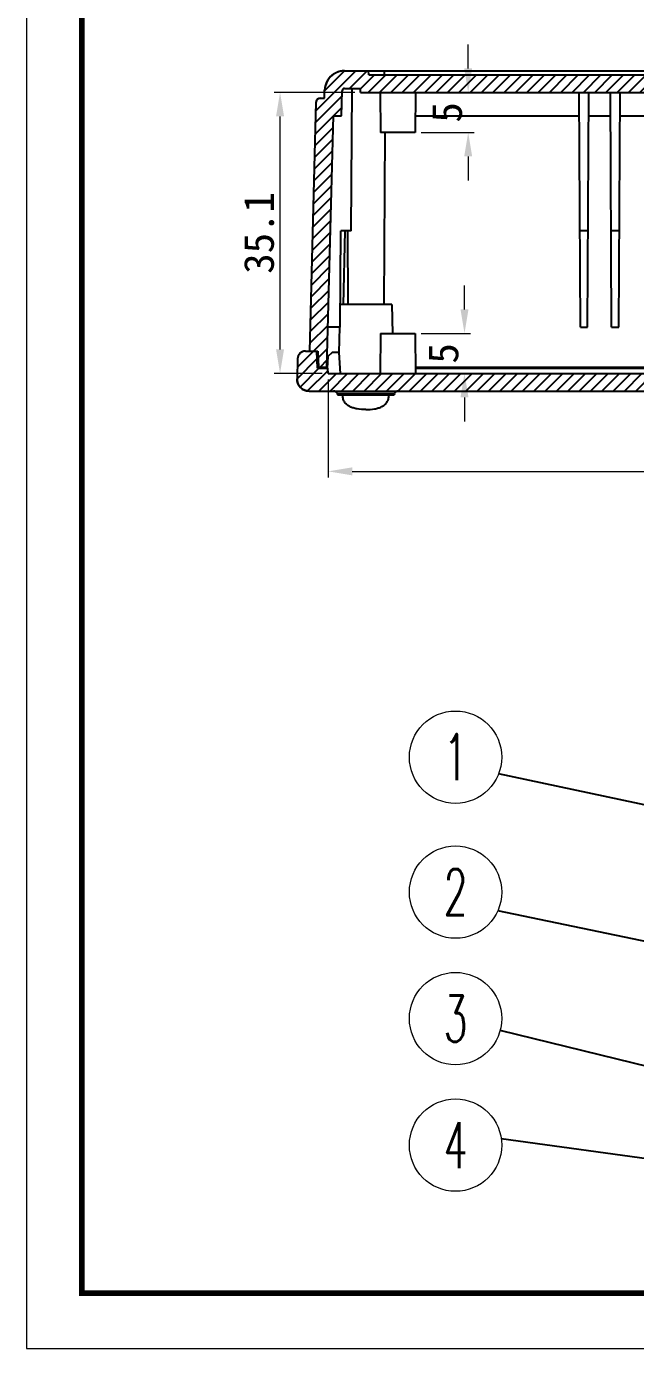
# Model space of a CAD drawing. Header units: millimetres. Extents: x 1893 to 2294, y -410 to -132.
# Drawn here: x 1892.7 to 1968.7, y -410.2 to -245.1 of the extents above; entities that cross this region are included whole.
import ezdxf
from ezdxf.enums import TextEntityAlignment as Align

# ---------------------------------------------------------------- set-up
doc = ezdxf.new("R2010")
doc.units = ezdxf.units.MM
doc.layers.add('02___PRT_ALL_AXES', color=7, linetype='Continuous')
doc.layers.add('dim', color=3, linetype='Continuous', lineweight=9)
doc.layers.add('from', color=7, linetype='Continuous', lineweight=13)
doc.styles.add('BOM', font='txt.shx', dxfattribs={"bigfont": 'gbcbig.shx'})
doc.styles.get("Standard").update_dxf_attribs({"font": 'txt', "bigfont": 'gbcbig.shx'})
doc.styles.add('宋体', font='SimSun.ttf')
doc.dimstyles.new('ISO', dxfattribs={"dimscale": 0.6, "dimtxt": 2.5, "dimasz": 2.5, "dimexe": 1.25, "dimexo": 0.625, "dimtad": 0, "dimdsep": 46, "dimtxsty": 'Standard', "dimblk": 'OPEN', "dimcen": 0, "dimclrd": 4, "dimclre": 4, "dimadec": 0, "dimazin": 0, "dimtfac": 1, "dimtofl": 0, "dimtmove": 0, "dimatfit": 3, "dimfxl": 1, "dimarcsym": 0})
doc.dimstyles.new('YanXiu', dxfattribs={"dimscale": 1.5, "dimtxt": 2.5, "dimasz": 2.2, "dimexe": 0.65, "dimexo": 0.65, "dimgap": 0.5, "dimtad": 1, "dimdsep": 46, "dimtxsty": '宋体', "dimcen": 0, "dimclrd": 3, "dimclre": 3, "dimclrt": 3, "dimazin": 2, "dimtfac": 1, "dimtofl": 0, "dimtmove": 0, "dimatfit": 3, "dimfxl": 1, "dimlwd": 5, "dimlwe": 5, "dimarcsym": 0})
pattern_1 = [(45, (1880.5286, -371.8233), (-0.707107, 0.707107), [])]

# ---------------------------------------------------------------- blocks, each defined once
blk = doc.blocks.new('_Open')
at = {"color": 0, "linetype": 'ByBlock', "lineweight": -2}
for p, q in [((-1, 0.167), (0, 0)), ((-1, -0.167), (0, 0)), ((0, 0), (-1, 0))]:
    blk.add_line(p, q, dxfattribs=at)
blk = doc.blocks.new('yx_bom3')
at = {"layer": 'from'}
blk.add_circle((0, 0), 1, dxfattribs=at)
at = {"layer": 'from', "color": 4, "style": 'BOM', "width": 0.6}
blk.add_attdef('ITEM', text='', height=1, dxfattribs=at).set_placement((0, 0), align=Align.MIDDLE)
blk = doc.blocks.new('*D10')
at = {"layer": 'Defpoints', "color": 0}
for p in [(1924.34, -253.35), (1934.41, -253.35), (1930.35, -288.45)]:
    blk.add_point(p, dxfattribs=at)
at = {"layer": 'dim', "color": 3, "lineweight": 5}
for p, q in [((1933.66, -253.35), (1923.59, -253.35)), ((1924.34, -285.45), (1924.34, -256.35)), ((1929.6, -288.45), (1923.59, -288.45))]:
    blk.add_line(p, q, dxfattribs=at)
at = {"layer": 'dim', "color": 3}
for points in [[(1923.84, -256.35), (1924.84, -256.35), (1924.34, -253.35)], [(1923.84, -285.45), (1924.84, -285.45), (1924.34, -288.45)]]:
    blk.add_solid(points, dxfattribs=at)
at = {"layer": 'dim', "color": 3, "insert": (1921.72, -270.9), "char_height": 3.75, "attachment_point": 5, "rotation": 90, "style": '宋体'}
blk.add_mtext('35.1', dxfattribs=at)
blk = doc.blocks.new('*D11')
at = {"layer": 'Defpoints', "color": 0}
for p in [(1930.35, -288.45), (2067.75, -288.45), (2067.75, -300.68)]:
    blk.add_point(p, dxfattribs=at)
at = {"layer": 'dim', "color": 3, "lineweight": 5}
for p, q in [((1930.35, -289.2), (1930.35, -301.43)), ((2067.75, -289.2), (2067.75, -301.43)), ((1933.35, -300.68), (2064.75, -300.68))]:
    blk.add_line(p, q, dxfattribs=at)
at = {"layer": 'dim', "color": 3}
for points in [[(1933.35, -300.18), (1933.35, -301.18), (1930.35, -300.68)], [(2064.75, -300.18), (2064.75, -301.18), (2067.75, -300.68)]]:
    blk.add_solid(points, dxfattribs=at)
at = {"layer": 'dim', "color": 3, "insert": (1999.05, -298.05), "char_height": 3.75, "attachment_point": 5, "style": '宋体'}
blk.add_mtext('137.4', dxfattribs=at)
blk = doc.blocks.new('*D48')
at = {"layer": 'Defpoints', "color": 0}
for p in [(1941.2, -283.45), (1947.38, -283.45), (1942.68, -288.45)]:
    blk.add_point(p, dxfattribs=at)
at = {"layer": 'dim', "color": 3, "lineweight": 5}
for p, q in [((1947.38, -280.45), (1947.38, -277.45)), ((1941.95, -283.45), (1948.13, -283.45)), ((1943.43, -288.45), (1948.13, -288.45)), ((1947.38, -291.45), (1947.38, -294.45))]:
    blk.add_line(p, q, dxfattribs=at)
at = {"layer": 'dim', "color": 3}
for points in [[(1946.88, -280.45), (1947.88, -280.45), (1947.38, -283.45)], [(1946.88, -291.45), (1947.88, -291.45), (1947.38, -288.45)]]:
    blk.add_solid(points, dxfattribs=at)
at = {"layer": 'dim', "color": 3, "insert": (1944.76, -285.95), "char_height": 3.75, "attachment_point": 5, "rotation": 90, "style": '宋体'}
blk.add_mtext('5', dxfattribs=at)
blk = doc.blocks.new('*D49')
at = {"layer": 'Defpoints', "color": 0}
for p in [(1941.25, -253.35), (1941.2, -258.35), (1947.84, -258.35)]:
    blk.add_point(p, dxfattribs=at)
at = {"layer": 'dim', "color": 3, "lineweight": 5}
for p, q in [((1947.84, -250.35), (1947.84, -247.35)), ((1942, -253.35), (1948.59, -253.35)), ((1941.95, -258.35), (1948.59, -258.35)), ((1947.84, -261.35), (1947.84, -264.35))]:
    blk.add_line(p, q, dxfattribs=at)
at = {"layer": 'dim', "color": 3}
for points in [[(1947.34, -250.35), (1948.34, -250.35), (1947.84, -253.35)], [(1947.34, -261.35), (1948.34, -261.35), (1947.84, -258.35)]]:
    blk.add_solid(points, dxfattribs=at)
at = {"layer": 'dim', "color": 3, "insert": (1945.21, -255.85), "char_height": 3.75, "attachment_point": 5, "rotation": 90, "style": '宋体'}
blk.add_mtext('5', dxfattribs=at)

msp = doc.modelspace()

# ---------------------------------------------------------------- hatches: boundary and pattern name
at = {"linetype": 'Continuous'}
h = msp.add_hatch(dxfattribs=at)
h.set_pattern_fill('DEFAULT__2', color=2, angle=45, style=0, pattern_type=0)
h.set_pattern_definition(pattern_1)
edge = h.paths.add_edge_path()
edge.add_line((1928.053, -285.655), (1929.054, -285.655))
edge.add_line((1928.053, -285.655), (1928.868, -254.55))
edge.add_spline(control_points=[(1928.868, -254.55), (1928.875, -254.263), (1929.081, -254.063), (1929.368, -254.063)], knot_values=[0, 0, 0, 0, 1, 1, 1, 1], weights=[1, 0.810868, 0.810868, 1], degree=3, periodic=0)
edge.add_line((1929.368, -254.063), (1929.881, -254.063))
edge.add_line((1929.881, -254.063), (1929.906, -253.089))
edge.add_spline(control_points=[(1932.405, -250.655), (1930.971, -250.655), (1929.944, -251.656), (1929.906, -253.089)], knot_values=[0, 0, 0, 0, 1, 1, 1, 1], weights=[1, 0.810868, 0.810868, 1], degree=3, periodic=0)
edge.add_line((1932.405, -250.655), (1935.405, -250.655))
edge.add_line((1935.432, -251.155), (1935.405, -250.655))
edge.add_line((1935.432, -251.155), (2062.675, -251.155))
edge.add_line((2062.675, -251.155), (2062.701, -250.655))
edge.add_line((2062.701, -250.655), (2065.701, -250.655))
edge.add_spline(control_points=[(2065.701, -250.655), (2067.135, -250.655), (2068.163, -251.656), (2068.2, -253.089)], knot_values=[0, 0, 0, 0, 1, 1, 1, 1], weights=[1, 0.810868, 0.810868, 1], degree=3, periodic=0)
edge.add_line((2068.226, -254.063), (2068.2, -253.089))
edge.add_line((2068.226, -254.063), (2068.739, -254.063))
edge.add_spline(control_points=[(2069.239, -254.55), (2069.231, -254.263), (2069.026, -254.063), (2068.739, -254.063)], knot_values=[0, 0, 0, 0, 1, 1, 1, 1], weights=[1, 0.810868, 0.810868, 1], degree=3, periodic=0)
edge.add_line((2070.053, -285.655), (2069.239, -254.55))
edge.add_line((2069.052, -285.655), (2070.053, -285.655))
edge.add_line((2069.052, -285.655), (2068.983, -287.655))
edge.add_line((2067.905, -287.655), (2068.983, -287.655))
edge.add_line((2067.905, -287.655), (2067.083, -256.263))
edge.add_line((2066.082, -256.263), (2067.083, -256.263))
edge.add_line((2066.082, -256.263), (2066.001, -253.147))
edge.add_spline(control_points=[(2065.701, -252.855), (2065.873, -252.855), (2065.996, -252.975), (2066.001, -253.147)], knot_values=[0, 0, 0, 0, 1, 1, 1, 1], weights=[1, 0.810868, 0.810868, 1], degree=3, periodic=0)
edge.add_line((2063.727, -252.855), (2065.701, -252.855))
edge.add_line((2063.701, -253.355), (2063.727, -252.855))
edge.add_line((1934.405, -253.355), (2063.701, -253.355))
edge.add_line((1934.405, -253.355), (1934.379, -252.855))
edge.add_line((1932.405, -252.855), (1934.379, -252.855))
edge.add_spline(control_points=[(1932.405, -252.855), (1932.233, -252.855), (1932.11, -252.975), (1932.106, -253.147)], knot_values=[0, 0, 0, 0, 1, 1, 1, 1], weights=[1, 0.810868, 0.810868, 1], degree=3, periodic=0)
edge.add_line((1932.024, -256.263), (1932.106, -253.147))
edge.add_line((1931.024, -256.263), (1932.024, -256.263))
edge.add_line((1930.202, -287.655), (1931.024, -256.263))
edge.add_line((1929.124, -287.655), (1930.202, -287.655))
edge.add_line((1929.054, -285.655), (1929.124, -287.655))
h = msp.add_hatch(dxfattribs=at)
h.set_pattern_fill('DEFAULT__1', color=2, angle=45, style=0, pattern_type=0)
h.set_pattern_definition(pattern_1)
edge = h.paths.add_edge_path()
edge.add_line((1927.527, -285.655), (1928.954, -285.655))
edge.add_line((1929.029, -287.805), (1928.954, -285.655))
edge.add_line((1929.029, -287.805), (1930.318, -287.805))
edge.add_line((1930.352, -288.455), (1930.318, -287.805))
edge.add_line((1930.352, -288.455), (2067.755, -288.455))
edge.add_line((2067.755, -288.455), (2067.789, -287.805))
edge.add_line((2067.789, -287.805), (2069.078, -287.805))
edge.add_line((2069.078, -287.805), (2069.153, -285.655))
edge.add_line((2069.153, -285.655), (2070.579, -285.655))
edge.add_spline(control_points=[(2070.579, -285.655), (2071.153, -285.655), (2071.564, -286.055), (2071.579, -286.629)], knot_values=[0, 0, 0, 0, 1, 1, 1, 1], weights=[1, 0.810868, 0.810868, 1], degree=3, periodic=0)
edge.add_line((2071.579, -286.629), (2071.644, -289.116))
edge.add_spline(control_points=[(2070.144, -290.655), (2071.041, -290.655), (2071.667, -290.012), (2071.644, -289.116)], knot_values=[0, 0, 0, 0, 1, 1, 1, 1], weights=[1, 0.798527, 0.798527, 1], degree=3, periodic=0)
edge.add_line((2019.053, -290.655), (2070.144, -290.655))
edge.add_line((2019.038, -290.355), (2019.053, -290.655))
edge.add_line((1979.069, -290.355), (2019.038, -290.355))
edge.add_line((1979.069, -290.355), (1979.053, -290.655))
edge.add_line((1927.962, -290.655), (1979.053, -290.655))
edge.add_spline(control_points=[(1927.962, -290.655), (1927.065, -290.655), (1926.439, -290.012), (1926.463, -289.116)], knot_values=[0, 0, 0, 0, 1, 1, 1, 1], weights=[1, 0.798527, 0.798527, 1], degree=3, periodic=0)
edge.add_line((1926.528, -286.629), (1926.463, -289.116))
edge.add_spline(control_points=[(1927.527, -285.655), (1926.954, -285.655), (1926.543, -286.055), (1926.528, -286.629)], knot_values=[0, 0, 0, 0, 1, 1, 1, 1], weights=[1, 0.810868, 0.810868, 1], degree=3, periodic=0)

# ---------------------------------------------------------------- linework, layer by layer
at = {"color": 7, "linetype": 'Continuous'}
for p, q in [((1932.405, -250.655), (2065.701, -250.655)), ((1932.405, -250.655), (1935.405, -250.655)), ((1935.432, -251.155), (1935.405, -250.655)), ((1935.432, -251.155), (1935.405, -250.655)), ((1937.405, -251.155), (1937.405, -250.655)), ((1935.432, -251.155), (2062.675, -251.155)), ((1935.432, -251.155), (2062.675, -251.155)), ((1929.368, -254.063), (1929.881, -254.063)), ((1929.368, -254.063), (1929.881, -254.063)), ((1929.881, -254.063), (1929.906, -253.089)), ((1929.881, -254.063), (1929.906, -253.089)), ((1932.024, -256.263), (1932.106, -253.147)), ((1932.024, -256.263), (1932.106, -253.147)), ((1932.405, -252.855), (1934.379, -252.855)), ((1932.405, -252.855), (1934.379, -252.855)), ((1933.202, -270.655), (1933.357, -252.855)), ((1934.405, -253.355), (1934.379, -252.855)), ((1934.405, -253.355), (1934.379, -252.855)), ((1934.405, -253.355), (2063.701, -253.355)), ((1934.405, -253.355), (2063.701, -253.355)), ((1936.86, -253.355), (1936.903, -258.355)), ((1941.247, -253.355), (1941.203, -258.355)), ((1961.853, -282.655), (1961.7, -253.355)), ((1962.753, -282.655), (1962.907, -253.355)), ((1965.753, -282.655), (1965.6, -253.355)), ((1966.653, -282.655), (1966.807, -253.355)), ((1928.053, -285.655), (1928.868, -254.55)), ((1928.053, -285.655), (1928.868, -254.55)), ((1930.202, -287.655), (1931.024, -256.263)), ((1930.202, -287.655), (1931.024, -256.263)), ((1931.024, -256.263), (1932.024, -256.263)), ((1931.024, -256.263), (1932.024, -256.263)), ((1941.221, -256.263), (1961.715, -256.263)), ((1962.891, -256.263), (1965.615, -256.263)), ((1966.791, -256.263), (1976.885, -256.263)), ((1941.203, -258.355), (1936.903, -258.355)), ((1937.42, -258.355), (1937.307, -279.855)), ((1931.833, -282.655), (1931.937, -270.655)), ((1933.202, -270.655), (1931.937, -270.655)), ((1932.446, -270.646), (1932.205, -279.865)), ((1932.751, -270.655), (1932.799, -279.855)), ((1962.816, -270.655), (1961.79, -270.655)), ((1966.716, -270.655), (1965.69, -270.655)), ((1938.303, -279.855), (1931.857, -279.855)), ((1938.303, -279.855), (1938.366, -283.455)), ((1931.833, -282.655), (1930.333, -282.655)), ((1931.754, -282.653), (1931.699, -285.855)), ((1936.903, -283.455), (1936.86, -288.455)), ((1936.903, -283.455), (1941.203, -283.455)), ((1941.203, -283.455), (1941.247, -288.455)), ((1961.853, -282.655), (1962.753, -282.655)), ((1965.753, -282.655), (1966.653, -282.655)), ((1927.527, -285.655), (1929.054, -285.655)), ((1927.527, -285.655), (1928.954, -285.655)), ((1928.053, -285.655), (1929.054, -285.655)), ((1929.029, -287.805), (1928.954, -285.655)), ((1929.029, -287.805), (1928.954, -285.655)), ((1929.054, -285.655), (1929.124, -287.655)), ((1929.054, -285.655), (1929.124, -287.655)), ((1926.528, -286.629), (1926.463, -289.116)), ((1926.528, -286.629), (1926.463, -289.116)), ((1930.312, -286.354), (1930.236, -287.805)), ((1930.838, -285.855), (1930.312, -286.354)), ((1931.702, -285.855), (1930.838, -285.855)), ((1931.702, -285.855), (1931.838, -288.455)), ((1929.029, -287.805), (1930.318, -287.805)), ((1929.029, -287.805), (1930.318, -287.805)), ((1929.124, -287.655), (1930.244, -287.655)), ((1929.124, -287.655), (1930.202, -287.655)), ((1930.352, -288.455), (1930.318, -287.805)), ((1930.352, -288.455), (1930.318, -287.805)), ((1930.352, -288.455), (2067.755, -288.455)), ((1930.352, -288.455), (2067.755, -288.455)), ((1941.24, -287.655), (1973.951, -287.655)), ((1941.241, -287.805), (1973.951, -287.805)), ((1927.962, -290.655), (2070.144, -290.655)), ((1927.962, -290.655), (1979.053, -290.655)), ((1938.615, -290.984), (1931.491, -290.984)), ((1931.491, -290.984), (1931.553, -291.155)), ((1938.553, -291.155), (1931.553, -291.155)), ((1938.615, -290.984), (1938.553, -291.155))]:
    msp.add_line(p, q, dxfattribs=at)
for centre, radius, start, end in [((1932.405, -253.155), 2.5, 90, 178.5), ((1929.368, -254.563), 0.5, 90, 178.5), ((1932.405, -253.155), 0.3, 90, 178.5), ((1927.527, -286.655), 1, 90, 178.5), ((1927.962, -289.155), 1.5, 178.5, 270), ((1931.021, -291.155), 0.5, 20, 90), ((1939.085, -291.155), 0.5, 90, 160)]:
    msp.add_arc(centre, radius, start, end, dxfattribs=at)
for points, start_tangent, end_tangent in [([(1932.405, -250.655), (1932.378, -250.655), (1932.351, -250.655), (1932.323, -250.656), (1932.296, -250.657), (1932.268, -250.659), (1932.24, -250.66), (1932.212, -250.662), (1932.184, -250.665), (1932.156, -250.667), (1932.128, -250.67), (1932.099, -250.674), (1932.071, -250.677), (1932.043, -250.681), (1932.014, -250.686), (1931.986, -250.69), (1931.957, -250.695), (1931.928, -250.701), (1931.9, -250.707), (1931.871, -250.713), (1931.842, -250.719), (1931.814, -250.726), (1931.785, -250.733), (1931.756, -250.741), (1931.727, -250.749), (1931.699, -250.757), (1931.67, -250.765), (1931.641, -250.774), (1931.613, -250.784), (1931.584, -250.794), (1931.556, -250.804), (1931.527, -250.814), (1931.499, -250.825), (1931.47, -250.836), (1931.442, -250.848), (1931.414, -250.86), (1931.386, -250.872), (1931.357, -250.885), (1931.329, -250.898), (1931.302, -250.912), (1931.274, -250.926), (1931.246, -250.94), (1931.219, -250.954), (1931.191, -250.969), (1931.164, -250.985), (1931.137, -251), (1931.11, -251.017), (1931.084, -251.033), (1931.057, -251.05), (1931.031, -251.067), (1931.004, -251.084), (1930.978, -251.102), (1930.953, -251.12), (1930.927, -251.139), (1930.902, -251.158), (1930.876, -251.177), (1930.852, -251.196), (1930.827, -251.216), (1930.802, -251.236), (1930.778, -251.257), (1930.754, -251.278), (1930.73, -251.299), (1930.707, -251.32), (1930.684, -251.342), (1930.661, -251.364), (1930.638, -251.386), (1930.616, -251.409), (1930.594, -251.432), (1930.572, -251.455), (1930.551, -251.478), (1930.53, -251.502), (1930.509, -251.526), (1930.488, -251.55), (1930.468, -251.575), (1930.448, -251.599), (1930.429, -251.624), (1930.41, -251.649), (1930.391, -251.675), (1930.372, -251.7), (1930.354, -251.726), (1930.336, -251.752), (1930.319, -251.778), (1930.302, -251.804), (1930.285, -251.831), (1930.269, -251.857), (1930.253, -251.884), (1930.237, -251.911), (1930.222, -251.938), (1930.207, -251.965), (1930.192, -251.993), (1930.178, -252.02), (1930.164, -252.048), (1930.15, -252.075), (1930.137, -252.103), (1930.125, -252.131), (1930.112, -252.159), (1930.1, -252.187), (1930.089, -252.215), (1930.077, -252.244), (1930.067, -252.272), (1930.056, -252.3), (1930.046, -252.329), (1930.036, -252.357), (1930.027, -252.386), (1930.018, -252.414), (1930.009, -252.443), (1930.001, -252.471), (1929.993, -252.5), (1929.985, -252.528), (1929.978, -252.557), (1929.971, -252.585), (1929.965, -252.614), (1929.959, -252.642), (1929.953, -252.671), (1929.947, -252.699), (1929.942, -252.727), (1929.938, -252.756), (1929.933, -252.784), (1929.929, -252.812), (1929.925, -252.84), (1929.922, -252.868), (1929.919, -252.896), (1929.916, -252.924), (1929.914, -252.952), (1929.912, -252.98), (1929.91, -253.007), (1929.908, -253.035), (1929.907, -253.062), (1929.906, -253.089)], (-1, 0), (-0.0261769, -0.9996573)), ([(1928.868, -254.55), (1928.868, -254.545), (1928.868, -254.539), (1928.868, -254.534), (1928.869, -254.528), (1928.869, -254.523), (1928.87, -254.517), (1928.87, -254.511), (1928.871, -254.506), (1928.872, -254.5), (1928.872, -254.495), (1928.873, -254.489), (1928.874, -254.483), (1928.875, -254.478), (1928.876, -254.472), (1928.877, -254.466), (1928.878, -254.461), (1928.879, -254.455), (1928.881, -254.449), (1928.882, -254.444), (1928.884, -254.438), (1928.885, -254.432), (1928.887, -254.426), (1928.888, -254.421), (1928.89, -254.415), (1928.892, -254.409), (1928.894, -254.404), (1928.896, -254.398), (1928.898, -254.392), (1928.9, -254.387), (1928.902, -254.381), (1928.904, -254.375), (1928.907, -254.37), (1928.909, -254.364), (1928.911, -254.358), (1928.914, -254.353), (1928.917, -254.347), (1928.919, -254.342), (1928.922, -254.336), (1928.925, -254.331), (1928.928, -254.325), (1928.931, -254.32), (1928.934, -254.314), (1928.937, -254.309), (1928.94, -254.304), (1928.943, -254.298), (1928.947, -254.293), (1928.95, -254.288), (1928.954, -254.283), (1928.957, -254.277), (1928.961, -254.272), (1928.965, -254.267), (1928.968, -254.262), (1928.972, -254.257), (1928.976, -254.252), (1928.98, -254.247), (1928.984, -254.242), (1928.988, -254.237), (1928.992, -254.233), (1928.997, -254.228), (1929.001, -254.223), (1929.005, -254.219), (1929.01, -254.214), (1929.014, -254.21), (1929.019, -254.205), (1929.023, -254.201), (1929.028, -254.196), (1929.033, -254.192), (1929.037, -254.188), (1929.042, -254.184), (1929.047, -254.18), (1929.052, -254.176), (1929.057, -254.172), (1929.062, -254.168), (1929.067, -254.164), (1929.072, -254.16), (1929.077, -254.156), (1929.082, -254.153), (1929.087, -254.149), (1929.093, -254.146), (1929.098, -254.142), (1929.103, -254.139), (1929.109, -254.136), (1929.114, -254.132), (1929.119, -254.129), (1929.125, -254.126), (1929.13, -254.123), (1929.136, -254.12), (1929.141, -254.117), (1929.147, -254.115), (1929.152, -254.112), (1929.158, -254.109), (1929.164, -254.107), (1929.169, -254.104), (1929.175, -254.102), (1929.181, -254.1), (1929.186, -254.097), (1929.192, -254.095), (1929.198, -254.093), (1929.203, -254.091), (1929.209, -254.089), (1929.215, -254.087), (1929.22, -254.085), (1929.226, -254.084), (1929.232, -254.082), (1929.238, -254.08), (1929.243, -254.079), (1929.249, -254.077), (1929.255, -254.076), (1929.261, -254.075), (1929.266, -254.074), (1929.272, -254.072), (1929.278, -254.071), (1929.284, -254.07), (1929.289, -254.069), (1929.295, -254.069), (1929.301, -254.068), (1929.306, -254.067), (1929.312, -254.066), (1929.318, -254.066), (1929.323, -254.065), (1929.329, -254.065), (1929.334, -254.064), (1929.34, -254.064), (1929.346, -254.064), (1929.351, -254.063), (1929.357, -254.063), (1929.362, -254.063), (1929.368, -254.063)], (0.0261769, 0.9996573), (1, 0)), ([(1932.405, -252.855), (1932.399, -252.855), (1932.392, -252.855), (1932.386, -252.855), (1932.379, -252.856), (1932.372, -252.857), (1932.365, -252.858), (1932.359, -252.859), (1932.352, -252.86), (1932.345, -252.861), (1932.338, -252.863), (1932.331, -252.864), (1932.324, -252.866), (1932.317, -252.868), (1932.31, -252.87), (1932.303, -252.873), (1932.297, -252.875), (1932.29, -252.878), (1932.283, -252.881), (1932.276, -252.884), (1932.27, -252.887), (1932.263, -252.891), (1932.257, -252.894), (1932.25, -252.898), (1932.244, -252.902), (1932.237, -252.906), (1932.231, -252.911), (1932.225, -252.915), (1932.219, -252.92), (1932.213, -252.925), (1932.207, -252.93), (1932.202, -252.935), (1932.196, -252.94), (1932.191, -252.945), (1932.185, -252.951), (1932.18, -252.957), (1932.175, -252.962), (1932.171, -252.968), (1932.166, -252.974), (1932.162, -252.98), (1932.157, -252.986), (1932.153, -252.993), (1932.149, -252.999), (1932.145, -253.006), (1932.142, -253.012), (1932.138, -253.019), (1932.135, -253.025), (1932.132, -253.032), (1932.129, -253.039), (1932.126, -253.045), (1932.124, -253.052), (1932.121, -253.059), (1932.119, -253.066), (1932.117, -253.073), (1932.115, -253.08), (1932.113, -253.086), (1932.112, -253.093), (1932.111, -253.1), (1932.109, -253.107), (1932.108, -253.114), (1932.107, -253.12), (1932.107, -253.127), (1932.106, -253.134), (1932.106, -253.14), (1932.106, -253.147)], (-1, 0), (-0.0261769, -0.9996573)), ([(1927.527, -285.655), (1927.516, -285.655), (1927.505, -285.655), (1927.494, -285.655), (1927.483, -285.656), (1927.472, -285.656), (1927.461, -285.657), (1927.45, -285.658), (1927.439, -285.659), (1927.428, -285.66), (1927.416, -285.661), (1927.405, -285.662), (1927.394, -285.664), (1927.382, -285.665), (1927.371, -285.667), (1927.359, -285.669), (1927.348, -285.671), (1927.337, -285.673), (1927.325, -285.676), (1927.314, -285.678), (1927.302, -285.681), (1927.291, -285.683), (1927.279, -285.686), (1927.268, -285.689), (1927.256, -285.692), (1927.245, -285.696), (1927.233, -285.699), (1927.222, -285.703), (1927.21, -285.706), (1927.199, -285.71), (1927.187, -285.714), (1927.176, -285.719), (1927.165, -285.723), (1927.153, -285.727), (1927.142, -285.732), (1927.131, -285.737), (1927.119, -285.742), (1927.108, -285.747), (1927.097, -285.752), (1927.086, -285.758), (1927.075, -285.763), (1927.064, -285.769), (1927.053, -285.775), (1927.042, -285.781), (1927.031, -285.787), (1927.02, -285.793), (1927.009, -285.8), (1926.999, -285.806), (1926.988, -285.813), (1926.977, -285.82), (1926.967, -285.827), (1926.957, -285.834), (1926.946, -285.841), (1926.936, -285.848), (1926.926, -285.856), (1926.916, -285.864), (1926.906, -285.871), (1926.896, -285.879), (1926.886, -285.887), (1926.876, -285.896), (1926.867, -285.904), (1926.857, -285.912), (1926.848, -285.921), (1926.839, -285.93), (1926.83, -285.939), (1926.821, -285.947), (1926.812, -285.956), (1926.803, -285.966), (1926.794, -285.975), (1926.786, -285.984), (1926.777, -285.994), (1926.769, -286.003), (1926.761, -286.013), (1926.753, -286.023), (1926.745, -286.033), (1926.737, -286.043), (1926.729, -286.053), (1926.722, -286.063), (1926.714, -286.073), (1926.707, -286.083), (1926.7, -286.094), (1926.693, -286.104), (1926.686, -286.115), (1926.679, -286.125), (1926.673, -286.136), (1926.666, -286.147), (1926.66, -286.157), (1926.654, -286.168), (1926.648, -286.179), (1926.642, -286.19), (1926.636, -286.201), (1926.631, -286.212), (1926.625, -286.223), (1926.62, -286.234), (1926.615, -286.245), (1926.61, -286.257), (1926.605, -286.268), (1926.601, -286.279), (1926.596, -286.29), (1926.592, -286.302), (1926.588, -286.313), (1926.584, -286.324), (1926.58, -286.336), (1926.576, -286.347), (1926.572, -286.359), (1926.569, -286.37), (1926.566, -286.381), (1926.562, -286.393), (1926.559, -286.404), (1926.556, -286.416), (1926.554, -286.427), (1926.551, -286.438), (1926.549, -286.45), (1926.546, -286.461), (1926.544, -286.472), (1926.542, -286.484), (1926.54, -286.495), (1926.538, -286.506), (1926.537, -286.518), (1926.535, -286.529), (1926.534, -286.54), (1926.533, -286.551), (1926.532, -286.563), (1926.531, -286.574), (1926.53, -286.585), (1926.529, -286.596), (1926.529, -286.607), (1926.528, -286.618), (1926.528, -286.629)], (-1, 0), (-0.0261769, -0.9996573)), ([(1927.962, -290.655), (1927.945, -290.655), (1927.928, -290.654), (1927.911, -290.654), (1927.894, -290.653), (1927.877, -290.652), (1927.86, -290.651), (1927.843, -290.65), (1927.825, -290.649), (1927.808, -290.647), (1927.791, -290.645), (1927.773, -290.643), (1927.756, -290.641), (1927.738, -290.638), (1927.721, -290.635), (1927.703, -290.632), (1927.685, -290.629), (1927.668, -290.626), (1927.65, -290.622), (1927.632, -290.618), (1927.614, -290.614), (1927.597, -290.61), (1927.579, -290.605), (1927.561, -290.6), (1927.543, -290.595), (1927.526, -290.59), (1927.508, -290.584), (1927.49, -290.579), (1927.473, -290.573), (1927.455, -290.566), (1927.437, -290.56), (1927.42, -290.553), (1927.402, -290.546), (1927.384, -290.539), (1927.367, -290.532), (1927.35, -290.524), (1927.332, -290.516), (1927.315, -290.508), (1927.298, -290.5), (1927.28, -290.491), (1927.263, -290.482), (1927.246, -290.473), (1927.229, -290.464), (1927.212, -290.454), (1927.196, -290.444), (1927.179, -290.434), (1927.162, -290.424), (1927.146, -290.413), (1927.13, -290.403), (1927.113, -290.392), (1927.097, -290.38), (1927.081, -290.369), (1927.066, -290.357), (1927.05, -290.346), (1927.034, -290.334), (1927.019, -290.321), (1927.004, -290.309), (1926.989, -290.296), (1926.974, -290.283), (1926.959, -290.27), (1926.944, -290.257), (1926.93, -290.243), (1926.916, -290.229), (1926.902, -290.216), (1926.888, -290.202), (1926.874, -290.187), (1926.86, -290.173), (1926.847, -290.158), (1926.834, -290.143), (1926.821, -290.128), (1926.808, -290.113), (1926.796, -290.098), (1926.784, -290.083), (1926.771, -290.067), (1926.76, -290.051), (1926.748, -290.036), (1926.736, -290.02), (1926.725, -290.003), (1926.714, -289.987), (1926.703, -289.971), (1926.693, -289.954), (1926.683, -289.938), (1926.673, -289.921), (1926.663, -289.904), (1926.653, -289.887), (1926.644, -289.87), (1926.635, -289.853), (1926.626, -289.836), (1926.617, -289.819), (1926.609, -289.801), (1926.6, -289.784), (1926.592, -289.766), (1926.585, -289.749), (1926.577, -289.731), (1926.57, -289.714), (1926.563, -289.696), (1926.556, -289.678), (1926.55, -289.661), (1926.544, -289.643), (1926.538, -289.625), (1926.532, -289.607), (1926.526, -289.589), (1926.521, -289.571), (1926.516, -289.554), (1926.511, -289.536), (1926.507, -289.518), (1926.502, -289.5), (1926.498, -289.482), (1926.494, -289.464), (1926.491, -289.446), (1926.487, -289.428), (1926.484, -289.411), (1926.481, -289.393), (1926.478, -289.375), (1926.476, -289.357), (1926.474, -289.34), (1926.471, -289.322), (1926.47, -289.305), (1926.468, -289.287), (1926.467, -289.27), (1926.465, -289.252), (1926.464, -289.235), (1926.463, -289.218), (1926.463, -289.2), (1926.462, -289.183), (1926.462, -289.166), (1926.462, -289.149), (1926.462, -289.132), (1926.463, -289.116)], (-1, 0), (0.0261769, 0.9996573))]:
    msp.add_spline(points, degree=3, dxfattribs=dict(at, start_tangent=start_tangent, end_tangent=end_tangent))
at = {"layer": '02___PRT_ALL_AXES', "color": 7, "linetype": 'Continuous'}
for points, start_tangent, end_tangent in [([(1935.053, -292.955), (1933.968, -292.874), (1933.493, -292.765), (1933.072, -292.6), (1932.714, -292.372), (1932.431, -292.067), (1932.239, -291.669), (1932.162, -291.155)], (-1, 0), (-0.0174524, 0.9998477)), ([(1935.053, -292.955), (1936.139, -292.874), (1936.614, -292.765), (1937.035, -292.6), (1937.393, -292.372), (1937.675, -292.067), (1937.867, -291.669), (1937.945, -291.155)], (1, 0), (0.0174524, 0.9998477))]:
    msp.add_spline(points, degree=3, dxfattribs=dict(at, start_tangent=start_tangent, end_tangent=end_tangent))
at = {"layer": 'from'}
msp.add_lwpolyline([(1892.656, -410.242), (2293.593, -410.242), (2293.593, -131.627), (1892.656, -131.627)], close=True, dxfattribs=at)
at = {"layer": 'from', "const_width": 0.691}
msp.add_lwpolyline([(1899.566, -403.332), (1899.566, -138.537), (2286.683, -138.537), (2286.683, -403.332), (1899.566, -403.332)], dxfattribs=at)

# ---------------------------------------------------------------- block references
at = {"layer": 'from', "xscale": 5.76576000000057, "yscale": 5.765760000000632, "zscale": 5.76576}
for p, values in [((1946.266, -336.38), {'ITEM': '1'}), ((1946.266, -353.232), {'ITEM': '2'}), ((1946.266, -369.029), {'ITEM': '3'}), ((1946.266, -384.834), {'ITEM': '4'})]:
    msp.add_blockref('yx_bom3', p, dxfattribs=at).add_auto_attribs(values)

# ---------------------------------------------------------------- dimensions: what is measured, and where the dimension line sits
at = {"layer": 'dim'}
for base, p1, p2, picture, middle in [((1947.839, -258.355), (1941.247, -253.355), (1941.203, -258.355), '*D49', (1945.214, -255.855)), ((1924.342, -253.355), (1930.352, -288.455), (1934.405, -253.355), '*D10', (1921.717, -270.905)), ((1947.383, -283.455), (1942.684, -288.455), (1941.203, -283.455), '*D48', (1944.758, -285.955))]:
    dim = msp.add_linear_dim(base=base, p1=p1, p2=p2, angle=90, dimstyle='YanXiu', override={"dimasz": 2, "dimexe": 0.49975, "dimexo": 0.49975, "dimgap": 0.49975}, dxfattribs=at)
    dim.commit()
    dim.dimension.update_dxf_attribs({"geometry": picture, "text_midpoint": middle})
dim = msp.add_linear_dim(base=(2067.755, -300.678), p1=(1930.352, -288.455), p2=(2067.755, -288.455), dimstyle='YanXiu', override={"dimasz": 2, "dimexe": 0.49975, "dimexo": 0.49975, "dimgap": 0.49975}, dxfattribs=at)
dim.commit()
dim.dimension.update_dxf_attribs({"geometry": '*D11', "text_midpoint": (1999.053, -298.053)})

# ---------------------------------------------------------------- leaders
at = {"layer": 'from'}
for points in [[(1973.096, -343.012), (1951.645, -338.457)], [(1978.992, -361.267), (1951.536, -355.572)], [(1977.48, -376.821), (1951.841, -370.5)], [(1976.05, -387.367), (1951.981, -384.066)]]:
    msp.add_leader(points, dimstyle='ISO', override={"dimscale": 1, "dimasz": 1.95, "dimexo": 0.125, "dimadec": 2, "dimazin": 2, "dimldrblk": 'Dot'}, dxfattribs=at)

doc.saveas('drawing.dxf')
